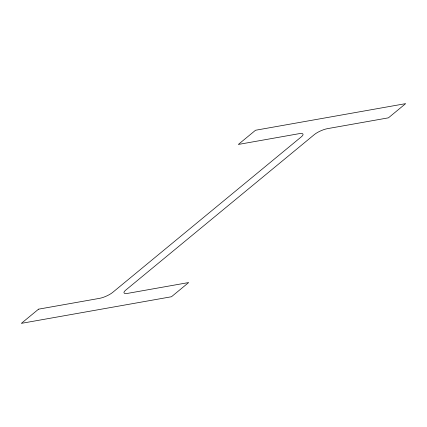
<?xml version="1.0" encoding="UTF-8"?>
<svg xmlns="http://www.w3.org/2000/svg" width="427" height="427" viewBox="0 0 427 427"><rect width="100%" height="100%" fill="white"/><g stroke="black" fill="none" stroke-linecap="round" stroke-linejoin="round"><path stroke-width="0.64" d="M38.569 309.164L21.35 323.362L171.462 296.749L188.675 282.551L127.774 293.349A10.232 2.685 -23.7 0 1 125.746 290.104L314.352 134.574A10.232 2.685 -23.7 0 1 327.53 128.634L388.431 117.836L405.65 103.638L255.538 130.251L238.325 144.449L299.226 133.651A10.232 2.685 -23.7 0 1 301.254 136.896L112.648 292.426A10.232 2.685 -23.7 0 1 99.47 298.366L38.569 309.164"/></g></svg>
